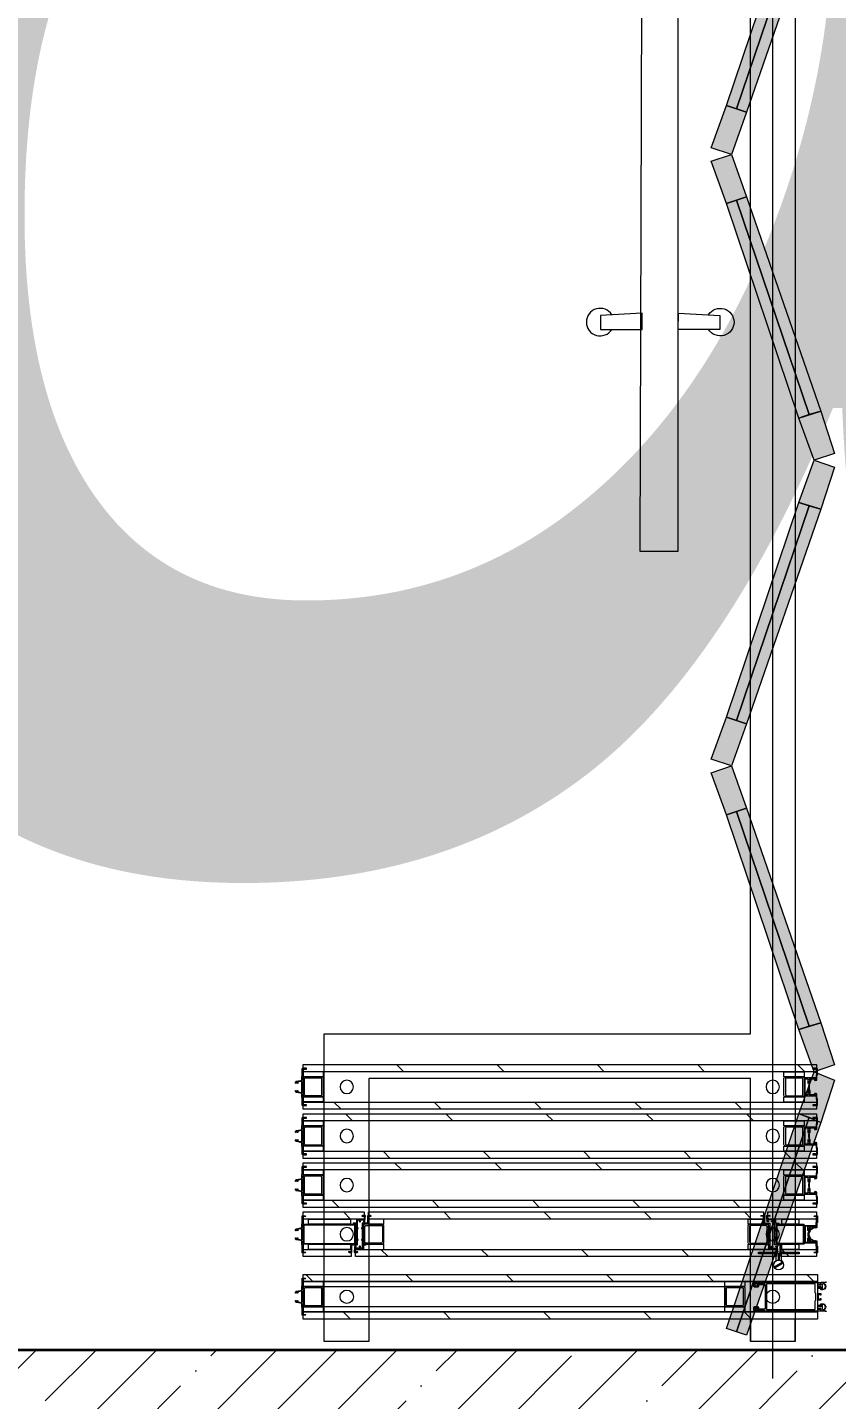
# Model space of a CAD drawing. Header units: millimetres. Extents: x 0 to 168960, y -92093 to 443706.
# Drawn here: x 38755 to 40567, y 313593 to 316665 of the extents above; entities that cross this region are included whole.
import ezdxf
from ezdxf.enums import TextEntityAlignment as Align

# ---------------------------------------------------------------- set-up
doc = ezdxf.new("R2018")
doc.units = ezdxf.units.MM
doc.linetypes.add('осевая', pattern=[50.8, 31.75, -6.35, 6.35, -6.35])
for name, color, linetype, lineweight in [('_0', 7, 'Continuous', 15), ('АР_Названия помещений', 124, 'Continuous', 5), ('АР_Номер помещения', 1, 'Continuous', 25), ('АР_Помещения_площадь', 19, 'Continuous', 9), ('ТХ_Трансформ перегорордка', 250, 'Continuous', 5)]:
    doc.layers.add(name, color=color, linetype=linetype, lineweight=lineweight)
doc.layers.add('АР_Сущ.Несущая стена', color=7, linetype='Continuous')
doc.styles.add('ISOCPEUR', font='isocpeur.ttf', dxfattribs={"height": 175})
doc.styles.get("Standard").update_dxf_attribs({"font": 'arial.ttf'})

# ---------------------------------------------------------------- blocks, each defined once
blk = doc.blocks.new('3 ЭТАЖ')
at = {"layer": 'АР_Сущ.Несущая стена', "lineweight": 13, "ltscale": 10000}
h = blk.add_hatch(dxfattribs=at)
h.set_pattern_fill('ANSI35', color=8, scale=30)
h.set_pattern_definition([(45, (0, 65599.53), (-134.70384, 134.70384), []), (45, (134.7, 65599.53), (-134.70384, 134.70384), [238.125, -47.625, 0, -47.625])])
h.paths.add_polyline_path([(148958.3, -49830.3), (141112.5, -49830.3), (141112.5, -50025.3), (148958.3, -50025.3)])
h.paths.add_polyline_path([(148958.3, -49635.3), (141112.5, -49635.3), (141112.5, -49830.3), (148958.3, -49830.3)])
h.paths.add_polyline_path([(153961.6, -49635.3), (148958.3, -49635.3), (148958.3, -49830.3), (153961.6, -49830.3)])
h.paths.add_polyline_path([(153961.6, -49830.3), (148958.3, -49830.3), (148958.3, -50025.3), (153961.6, -50025.3)])
at = {"layer": 'АР_Сущ.Несущая стена', "color": 8, "linetype": 'Continuous', "lineweight": 35, "flags": 128}
blk.add_lwpolyline([(153961.6, -50025.3), (153961.6, -49635.3), (141112.5, -49635.3), (141112.5, -50025.3), (153961.6, -50025.3)], dxfattribs=at)
blk = doc.blocks.new('*U362')
at = {"color": 8, "style": 'ISOCPEUR', "width": 0.7, "flags": 1}
blk.add_attdef('КАТЕГОРИЯ', (-499.2, -2092.2), '', height=250, dxfattribs=at)
at = {"layer": 'АР_Номер помещения', "color": 8, "style": 'ISOCPEUR', "width": 0.7}
blk.add_attdef('НОМЕР_ПОМЕЩЕНИЯ', text='', height=300, dxfattribs=at).set_placement((-17564.9, 2858.2), align=Align.MIDDLE_CENTER)
at = {"layer": 'АР_Помещения_площадь', "color": 8, "style": 'ISOCPEUR', "width": 0.7}
blk.add_attdef('ПЛОЩАДЬ_ПОМЕЩЕНИЯ', text='', height=200, dxfattribs=at).set_placement((-1475.6, 2342.5), align=Align.MIDDLE_RIGHT)
at = {"layer": 'АР_Помещения_площадь', "color": 8, "lineweight": 30, "width": 0.7, "flags": 104}
blk.add_attdef('ИМЯ_ПОМЕЩЕНИЯ', text='', height=100, dxfattribs=at).set_placement((157.6, 1217.1), align=Align.MIDDLE_CENTER)
blk = doc.blocks.new('трансформ перег')
at = {"layer": 'ТХ_Трансформ перегорордка', "linetype": 'Continuous', "lineweight": 18}
for points in [[(-2056, 92.7), (-2071.2, 138.1), (-2165.7, 107.8), (-2150.6, 58.6)], [(-2040.9, 138.1), (-2056, 92.7), (-1961.5, 58.7), (-1946.3, 107.9)], [(-686.9, 92.7), (-702, 138.1), (-796.6, 107.8), (-781.4, 58.6)], [(-668, 138.1), (-686.9, 92.7), (-592.3, 58.7), (-573.4, 107.9)], [(-2842.7, -81.3), (-2835.2, -58.6), (-3315.5, 107.8), (-3323.1, 81.3)], [(-2158.2, 81.4), (-2165.7, 107.9), (-2646.1, -58.6), (-2638.5, -81.3)], [(-1473.6, -81.3), (-1466, -58.6), (-1946.3, 107.8), (-1953.9, 81.3)], [(-789, 81.4), (-796.6, 107.9), (-1276.9, -58.6), (-1269.3, -81.3)], [(-104.4, -81.3), (-96.8, -58.6), (-573.4, 107.8), (-584.8, 81.3)], [(-2850.3, -104), (-2842.7, -81.3), (-3323.1, 81.3), (-3330.6, 58.6)], [(-2150.6, 58.7), (-2158.2, 81.4), (-2638.5, -81.3), (-2630.9, -103.9)], [(-1481.1, -104), (-1473.6, -81.3), (-1953.9, 81.3), (-1961.5, 58.6)], [(-781.4, 58.7), (-789, 81.4), (-1269.3, -81.3), (-1261.8, -103.9)], [(-112, -104), (-104.4, -81.3), (-584.8, 81.3), (-592.3, 58.6)], [(-2755.7, -138), (-2740.6, -92.6), (-2835.2, -58.6), (-2850.3, -103.9)], [(-2740.6, -92.6), (-2725.5, -138), (-2630.9, -103.9), (-2646.1, -58.6)], [(-1386.6, -138), (-1371.5, -92.6), (-1466, -58.6), (-1481.1, -103.9)], [(-1371.5, -92.6), (-1356.3, -138), (-1261.8, -103.9), (-1276.9, -58.6)]]:
    blk.add_hatch(color=8, dxfattribs=at).paths.add_polyline_path(points)
at = {"layer": 'ТХ_Трансформ перегорордка', "color": 8, "linetype": 'осевая', "lineweight": 0, "ltscale": 500}
blk.add_line((0, 0), (-6170, 0), dxfattribs=at)
at = {"layer": 'ТХ_Трансформ перегорордка', "color": 8, "linetype": 'Continuous', "lineweight": 18}
for points in [[(-2056, 92.7), (-2150.6, 58.6), (-2165.7, 107.8), (-2071.2, 138.1)], [(-2040.9, 138.1), (-1946.3, 107.8), (-1961.5, 58.6), (-2056, 92.7)], [(-686.9, 92.7), (-781.4, 58.6), (-796.6, 107.8), (-702, 138.1)], [(-668, 138.1), (-573.4, 107.8), (-592.3, 58.6), (-686.9, 92.7)], [(-2842.7, -81.3), (-3323.1, 81.3), (-3315.5, 107.8), (-2835.2, -58.6)], [(-2158.2, 81.4), (-2638.5, -81.3), (-2646.1, -58.6), (-2165.7, 107.9)], [(-1473.6, -81.3), (-1953.9, 81.3), (-1946.3, 107.8), (-1466, -58.6)], [(-789, 81.4), (-1269.3, -81.3), (-1276.9, -58.6), (-796.6, 107.9)], [(-104.4, -81.3), (-584.8, 81.3), (-573.4, 107.8), (-96.8, -58.6)], [(-2850.3, -104), (-3330.6, 58.6), (-3323.1, 81.3), (-2842.7, -81.3)], [(-2150.6, 58.7), (-2630.9, -103.9), (-2638.5, -81.3), (-2158.2, 81.4)], [(-1481.1, -104), (-1961.5, 58.6), (-1953.9, 81.3), (-1473.6, -81.3)], [(-781.4, 58.7), (-1261.8, -103.9), (-1269.3, -81.3), (-789, 81.4)], [(-112, -104), (-592.3, 58.6), (-584.8, 81.3), (-104.4, -81.3)], [(-2755.7, -138.1), (-2850.3, -104), (-2835.2, -58.6), (-2740.6, -92.7)], [(-2740.6, -92.7), (-2646.1, -58.6), (-2630.9, -104), (-2725.5, -138.1)], [(-1386.6, -138.1), (-1481.1, -104), (-1466, -58.6), (-1371.5, -92.7)], [(-1371.5, -92.7), (-1276.9, -58.6), (-1261.8, -104), (-1356.3, -138.1)]]:
    blk.add_lwpolyline(points, close=True, dxfattribs=at)
for points in [[(-2842.7, -81.3), (-3323.1, 81.3)], [(-2158.2, 81.3), (-2638.5, -81.3)], [(-1473.6, -81.3), (-1953.9, 81.3)], [(-789, 81.3), (-1269.3, -81.3)], [(-104.4, -81.3), (-584.8, 81.3)]]:
    blk.add_lwpolyline(points, dxfattribs=at)
blk = doc.blocks.new('мобильная доска')
at = {"color": 8, "lineweight": 0, "ltscale": 100, "transparency": 33554687}
for points in [[(-448.7, 107, 3.47845), (-481.5, 107)], [(469.9, 107, -3.47845), (502.7, 107)], [(-448.7, -109.6, -3.47845), (-481.5, -109.6)], [(469.9, -109.6, 3.47845), (502.7, -109.6)]]:
    blk.add_lwpolyline(points, format="xyb", dxfattribs=at)
for points in [[(-444.8, 39.3), (-450.1, 132.2), (-481.5, 132.2), (-481.5, 39.3)], [(466.1, 39.3), (471.3, 132.2), (502.7, 132.2), (502.7, 39.3)], [(-978.8, -40.6), (-978.8, 43.2), (1000.1, 37.9), (1000.1, -40.6)], [(-444.8, -42), (-450.1, -134.8), (-481.5, -134.8), (-481.5, -41.9)], [(466.1, -42), (471.3, -134.8), (502.7, -134.8), (502.7, -41.9)]]:
    blk.add_lwpolyline(points, close=True, dxfattribs=at)
blk = doc.blocks.new('*U589')
at = {"ltscale": 75}
h = blk.add_hatch(dxfattribs=at)
h.set_pattern_fill('ANSI31', color=8, scale=50)
h.set_pattern_definition([(45, (6e-14, 327.45), (-112.253, 112.253), [])])
h.paths.add_polyline_path([(1052.1, -5167.5), (1044.1, -5167.5), (1044.1, -5165.7), (1052.1, -5165.7), (1052.1, -5157.5), (-97.9, -5157.5), (-97.9, -5165.7), (-89.9, -5165.7), (-89.9, -5167.5), (-97.9, -5167.5), (-97.9, -5173.5), (1052.1, -5173.5)])
h.paths.add_polyline_path([(1052.1, -5241.5), (-97.9, -5241.5), (-97.9, -5247.5), (-89.9, -5247.5), (-89.9, -5249.3), (-97.9, -5249.3), (-97.9, -5257.5), (1052.1, -5257.5), (1052.1, -5249.3), (1044.1, -5249.3), (1044.1, -5247.5), (1052.1, -5247.5)])
h.paths.add_polyline_path([(1052.1, -5277.5), (1044.1, -5277.5), (1044.1, -5275.7), (1052.1, -5275.7), (1052.1, -5267.5), (-97.9, -5267.5), (-97.9, -5275.7), (-89.9, -5275.7), (-89.9, -5277.5), (-97.9, -5277.5), (-97.9, -5283.5), (1052.1, -5283.5)])
h.paths.add_polyline_path([(1052.1, -5351.5), (-97.9, -5351.5), (-97.9, -5357.5), (-89.9, -5357.5), (-89.9, -5359.3), (-97.9, -5359.3), (-97.9, -5367.5), (1052.1, -5367.5), (1052.1, -5359.3), (1044.1, -5359.3), (1044.1, -5357.5), (1052.1, -5357.5)])
h.paths.add_polyline_path([(1052.1, -5387.5), (1044.1, -5387.5), (1044.1, -5385.7), (1052.1, -5385.7), (1052.1, -5377.5), (-97.9, -5377.5), (-97.9, -5385.7), (-89.9, -5385.7), (-89.9, -5387.5), (-97.9, -5387.5), (-97.9, -5393.5), (1052.1, -5393.5)])
h.paths.add_polyline_path([(915.4, -5487.5), (915.4, -5503.5), (1052.1, -5503.5), (1052.1, -5487.5)])
h.paths.add_polyline_path([(1052.1, -5461.5), (-97.9, -5461.5), (-97.9, -5467.5), (-89.9, -5467.5), (-89.9, -5469.3), (-97.9, -5469.3), (-97.9, -5477.5), (1052.1, -5477.5), (1052.1, -5469.3), (1044.1, -5469.3), (1044.1, -5467.5), (1052.1, -5467.5)])
h.paths.add_polyline_path([(20.8, -5487.5), (20.8, -5503.5), (905.5, -5503.5), (905.5, -5487.5)])
h.paths.add_polyline_path([(1052.1, -5587.5), (1052.1, -5571.5), (944.6, -5571.5), (944.6, -5587.5)])
h.paths.add_polyline_path([(934.7, -5571.5), (-8.7, -5571.5), (-8.7, -5587.5), (934.7, -5587.5)])
h.paths.add_polyline_path([(-99.9, -5643), (1052.1, -5643), (1052.1, -5627.5), (-99.9, -5627.5)])
h.paths.add_polyline_path([(1052.1, -5711.2), (-99.9, -5711.2), (-99.9, -5727.5), (-50, -5727.5), (50.1, -5727.5), (1052.1, -5727.5)])
h.paths.add_polyline_path([(10.9, -5503.5), (10.9, -5487.5), (-97.9, -5487.5), (-97.9, -5503.5)])
h.paths.add_polyline_path([(-18.2, -5571.5), (-97.9, -5571.5), (-97.9, -5587.5), (-18.2, -5587.5)])
at = {"color": 8}
for p, q in [((-21.9, -5602.7), (-20.9, -5601)), ((-5.9, -5612), (-21.9, -5602.7)), ((-20.9, -5601), (-4.9, -5610.2)), ((-4.9, -5610.2), (-5.9, -5612)), ((-50, -5777.5), (-50, -5727.5)), ((50.1, -5727.5), (50.1, -5777.5))]:
    blk.add_line(p, q, dxfattribs=at)
for points in [[(-50, 0), (-50, -5777.5), (50, -5777.5), (50, -5188.5), (905.1, -5188.5), (905.1, -5777.5), (1005.1, -5777.5), (1005.1, -5088.5), (50, -5088.5), (50, 0)], [(1052.1, -5167.5), (1044.1, -5167.5), (1044.1, -5165.7), (1052.1, -5165.7), (1052.1, -5157.5), (-97.9, -5157.5), (-97.9, -5165.7), (-89.9, -5165.7), (-89.9, -5167.5), (-97.9, -5167.5), (-97.9, -5173.5), (1052.1, -5173.5)], [(-25.1, -5185), (-25.1, -5173.5), (-70.1, -5173.5), (-70.1, -5185), (-25.1, -5185)], [(1052.1, -5173.3), (1007.1, -5173.3), (1007.1, -5184.7), (1052.1, -5184.7), (1052.1, -5173.3)], [(1052.1, -5241.5), (-97.9, -5241.5), (-97.9, -5247.5), (-89.9, -5247.5), (-89.9, -5249.3), (-97.9, -5249.3), (-97.9, -5257.5), (1052.1, -5257.5), (1052.1, -5249.3), (1044.1, -5249.3), (1044.1, -5247.5), (1052.1, -5247.5)], [(-70.1, -5241.4), (-25.1, -5241.4), (-25.1, -5230), (-70.1, -5230), (-70.1, -5241.4)], [(1052.1, -5241.2), (1052.1, -5229.7), (1007.1, -5229.7), (1007.1, -5241.2), (1052.1, -5241.2)], [(1052.1, -5277.5), (1044.1, -5277.5), (1044.1, -5275.7), (1052.1, -5275.7), (1052.1, -5267.5), (-97.9, -5267.5), (-97.9, -5275.7), (-89.9, -5275.7), (-89.9, -5277.5), (-97.9, -5277.5), (-97.9, -5283.5), (1052.1, -5283.5)], [(-25.1, -5295), (-25.1, -5283.5), (-70.1, -5283.5), (-70.1, -5295), (-25.1, -5295)], [(1052.1, -5283.3), (1007.1, -5283.3), (1007.1, -5294.7), (1052.1, -5294.7), (1052.1, -5283.3)], [(-70.1, -5351.4), (-25.1, -5351.4), (-25.1, -5340), (-70.1, -5340), (-70.1, -5351.4)], [(1052.1, -5351.2), (1052.1, -5339.7), (1007.1, -5339.7), (1007.1, -5351.2), (1052.1, -5351.2)], [(1052.1, -5351.5), (-97.9, -5351.5), (-97.9, -5357.5), (-89.9, -5357.5), (-89.9, -5359.3), (-97.9, -5359.3), (-97.9, -5367.5), (1052.1, -5367.5), (1052.1, -5359.3), (1044.1, -5359.3), (1044.1, -5357.5), (1052.1, -5357.5)], [(1052.1, -5387.5), (1044.1, -5387.5), (1044.1, -5385.7), (1052.1, -5385.7), (1052.1, -5377.5), (-97.9, -5377.5), (-97.9, -5385.7), (-89.9, -5385.7), (-89.9, -5387.5), (-97.9, -5387.5), (-97.9, -5393.5), (1052.1, -5393.5)], [(-25.1, -5405), (-25.1, -5393.5), (-70.1, -5393.5), (-70.1, -5405), (-25.1, -5405)], [(1052.1, -5393.3), (1007.1, -5393.3), (1007.1, -5404.7), (1052.1, -5404.7), (1052.1, -5393.3)], [(1052.1, -5461.5), (-97.9, -5461.5), (-97.9, -5467.5), (-89.9, -5467.5), (-89.9, -5469.3), (-97.9, -5469.3), (-97.9, -5477.5), (1052.1, -5477.5), (1052.1, -5469.3), (1044.1, -5469.3), (1044.1, -5467.5), (1052.1, -5467.5)], [(-70.1, -5461.4), (-25.1, -5461.4), (-25.1, -5450), (-70.1, -5450), (-70.1, -5461.4)], [(1052.1, -5461.2), (1052.1, -5449.7), (1007.1, -5449.7), (1007.1, -5461.2), (1052.1, -5461.2)], [(10.9, -5503.5), (10.9, -5487.5), (-97.9, -5487.5), (-97.9, -5503.5), (10.9, -5503.5)], [(20.8, -5487.5), (20.8, -5503.5), (905.5, -5503.5), (905.5, -5487.5), (20.8, -5487.5)], [(915.4, -5487.5), (915.4, -5503.5), (1052.1, -5503.5), (1052.1, -5487.5), (915.4, -5487.5)], [(-20.2, -5503.5), (-58.2, -5503.5), (-58.2, -5515), (-20.2, -5515), (-20.2, -5503.5)], [(21.9, -5515), (54.9, -5515), (54.9, -5503.5), (21.9, -5503.5), (21.9, -5515)], [(904.4, -5515), (871.4, -5515), (871.4, -5503.5), (904.4, -5503.5), (904.4, -5515)], [(946.1, -5503.5), (946.1, -5515), (1040.1, -5515), (1040.1, -5503.5), (946.1, -5503.5)], [(-20.2, -5571.5), (-20.2, -5560), (-58.2, -5560), (-58.2, -5571.5), (-20.2, -5571.5)], [(9.9, -5571.5), (54.9, -5571.5), (54.9, -5560), (9.9, -5560), (9.9, -5571.5)], [(916.4, -5571.5), (871.4, -5571.5), (871.4, -5560), (916.4, -5560), (916.4, -5571.5)], [(1040.1, -5571.5), (1040.1, -5560), (946.1, -5560), (946.1, -5571.5), (1040.1, -5571.5)], [(-18.2, -5571.5), (-97.9, -5571.5), (-97.9, -5587.5), (-18.2, -5587.5)], [(934.7, -5571.5), (-8.7, -5571.5), (-8.7, -5587.5), (934.7, -5587.5)], [(1052.1, -5587.5), (1052.1, -5571.5), (944.6, -5571.5), (944.6, -5587.5), (1052.1, -5587.5)], [(-99.9, -5643), (1052.1, -5643), (1052.1, -5627.5), (-99.9, -5627.5), (-99.9, -5643)], [(1052.1, -5711.2), (1052.1, -5643), (-99.9, -5643), (-99.9, -5711.2), (1052.1, -5711.2)], [(-96.8, -5685.2), (-96.8, -5677.5), (-96.8, -5669.9), (-94.8, -5668.7), (-94.8, -5648.8), (14.2, -5648.8), (14.2, -5677.5), (14.2, -5706.3), (-94.8, -5706.3), (-94.8, -5686.4), (-96.8, -5685.2)], [(107.6, -5654.8), (107.6, -5643.3), (62.6, -5643.3), (62.6, -5654.8), (107.6, -5654.8)], [(1052.1, -5643.3), (1007.1, -5643.3), (1007.1, -5654.7), (1052.1, -5654.7), (1052.1, -5643.3)], [(107.6, -5654.7), (107.6, -5699.7), (1007.1, -5699.7), (1007.1, -5654.7), (107.6, -5654.7)], [(1052.1, -5711.2), (-99.9, -5711.2), (-99.9, -5727.5), (-50, -5727.5), (50.1, -5727.5), (1052.1, -5727.5), (1052.1, -5711.2)], [(62.6, -5711.2), (107.6, -5711.2), (107.6, -5699.8), (62.6, -5699.8), (62.6, -5711.2)], [(1052.1, -5711.2), (1052.1, -5699.7), (1007.1, -5699.7), (1007.1, -5711.2), (1052.1, -5711.2)]]:
    blk.add_lwpolyline(points, close=True, dxfattribs=at)
for points in [[(-81.6, -5190, 0.414214), (-82.1, -5189.5), (-95.6, -5189.5, 0.407669), (-96.1, -5190), (-96.1, -5191.3), (-96.1, -5191.3, 0.523694), (-95.5, -5191.8), (-94.6, -5191.5, -0.517109), (-93.6, -5192.1, -0.468546), (-94.8, -5193.1), (-94.8, -5193.1), (-97.2, -5192.7), (-97.2, -5192.7, -0.369259), (-98.9, -5190.8), (-98.9, -5182), (-99.9, -5181), (-99.9, -5166), (-93.1, -5166), (-91.6, -5167.5), (-97.9, -5167.5), (-97.9, -5180), (-96.9, -5181), (-96.9, -5187.5), (-70.1, -5187.5), (-70.1, -5227.5), (-96.9, -5227.5), (-96.9, -5234), (-97.9, -5235), (-97.9, -5247.5), (-91.6, -5247.5), (-93.1, -5249), (-99.9, -5249), (-99.9, -5234), (-98.9, -5233), (-98.9, -5224.3, -0.369259), (-97.2, -5222.3), (-97.2, -5222.3), (-94.8, -5222), (-94.8, -5222, -0.468546), (-93.6, -5223, -0.517109), (-94.6, -5223.6), (-95.5, -5223.3, 0.523694), (-96.1, -5223.7), (-96.1, -5223.7), (-96.1, -5225, 0.414853), (-95.6, -5225.5), (-82.1, -5225.5, 0.414217), (-81.6, -5225), (-81.6, -5223.7, 0.526318), (-82.3, -5223.3), (-83.4, -5223.7, -0.523826), (-84.1, -5223.2), (-84.1, -5216.2, -1), (-82.6, -5216.2), (-82.6, -5219.8, 0.417088), (-82.1, -5220.3), (-80.6, -5220.3, 0.41422), (-80.1, -5219.8), (-80.1, -5216.2, -1), (-78.6, -5216.2), (-78.6, -5225, 0.413553), (-78.1, -5225.5), (-73.6, -5225.5, 0.414214), (-72.6, -5224.5), (-72.6, -5190.5, 0.414214), (-73.6, -5189.5), (-78.1, -5189.5, 0.414487), (-78.6, -5190), (-78.6, -5198.9, -1), (-80.1, -5198.9), (-80.1, -5195.3, 0.414183), (-80.6, -5194.8), (-82.1, -5194.8, 0.417088), (-82.6, -5195.3), (-82.6, -5198.9, -1), (-84.1, -5198.9), (-84.1, -5191.8, -0.44214), (-83.6, -5191.3), (-82.3, -5191.8, 0.526315), (-81.6, -5191.3), (-81.6, -5190)], [(1054.1, -5232.9, -0.267945), (1055.1, -5231.1), (1055.1, -5223.8), (1055.1, -5223.8, -0.369304), (1056.8, -5221.8), (1067.4, -5220.1, 0.369264), (1069.1, -5218.1), (1069.1, -5216.2, 1), (1067.6, -5216.2), (1067.6, -5217.5), (1067.6, -5217.5, -0.414214), (1067.1, -5218), (1065, -5218, -0.414214), (1064.5, -5217.5), (1064.5, -5217.5), (1064.5, -5216, 0.999998), (1063.6, -5216), (1063.6, -5217.8), (1063.6, -5217.8, -0.368521), (1062.7, -5218.8), (1055.7, -5220, -0.462051), (1055.1, -5219.5), (1055.1, -5219.5), (1055.1, -5195.6), (1055.1, -5195.6, -0.459962), (1055.7, -5195.1), (1062.7, -5196.3, -0.369317), (1063.6, -5197.2), (1063.6, -5197.2), (1063.6, -5199.1, 1), (1064.5, -5199.1), (1064.5, -5197.5, -0.414214), (1065, -5197), (1067.1, -5197, -0.414214), (1067.6, -5197.5), (1067.6, -5198.9, 1), (1069.1, -5198.9), (1069.1, -5197, 0.369264), (1067.4, -5195), (1056.8, -5193.3, -0.369304), (1055.1, -5191.3), (1055.1, -5191.3), (1055.1, -5184, -0.267943), (1054.1, -5182.2), (1054.1, -5166), (1047.3, -5166), (1045.8, -5167.5), (1052.1, -5167.5), (1052.1, -5247.5), (1045.8, -5247.5), (1047.3, -5249), (1054.1, -5249), (1054.1, -5232.9)], [(-81.6, -5300, 0.414214), (-82.1, -5299.5), (-95.6, -5299.5, 0.407669), (-96.1, -5300), (-96.1, -5301.3), (-96.1, -5301.3, 0.523694), (-95.5, -5301.8), (-94.6, -5301.5, -0.517109), (-93.6, -5302.1, -0.468546), (-94.8, -5303.1), (-94.8, -5303.1), (-97.2, -5302.7), (-97.2, -5302.7, -0.369259), (-98.9, -5300.8), (-98.9, -5292), (-99.9, -5291), (-99.9, -5276), (-93.1, -5276), (-91.6, -5277.5), (-97.9, -5277.5), (-97.9, -5290), (-96.9, -5291), (-96.9, -5297.5), (-70.1, -5297.5), (-70.1, -5337.5), (-96.9, -5337.5), (-96.9, -5344), (-97.9, -5345), (-97.9, -5357.5), (-91.6, -5357.5), (-93.1, -5359), (-99.9, -5359), (-99.9, -5344), (-98.9, -5343), (-98.9, -5334.3, -0.369259), (-97.2, -5332.3), (-97.2, -5332.3), (-94.8, -5332), (-94.8, -5332, -0.468546), (-93.6, -5333, -0.517109), (-94.6, -5333.6), (-95.5, -5333.3, 0.523694), (-96.1, -5333.7), (-96.1, -5333.7), (-96.1, -5335, 0.414853), (-95.6, -5335.5), (-82.1, -5335.5, 0.414217), (-81.6, -5335), (-81.6, -5333.7, 0.526318), (-82.3, -5333.3), (-83.4, -5333.7, -0.523826), (-84.1, -5333.2), (-84.1, -5326.2, -1), (-82.6, -5326.2), (-82.6, -5329.8, 0.417088), (-82.1, -5330.3), (-80.6, -5330.3, 0.41422), (-80.1, -5329.8), (-80.1, -5326.2, -1), (-78.6, -5326.2), (-78.6, -5335, 0.413553), (-78.1, -5335.5), (-73.6, -5335.5, 0.414214), (-72.6, -5334.5), (-72.6, -5300.5, 0.414214), (-73.6, -5299.5), (-78.1, -5299.5, 0.414487), (-78.6, -5300), (-78.6, -5308.9, -1), (-80.1, -5308.9), (-80.1, -5305.3, 0.414183), (-80.6, -5304.8), (-82.1, -5304.8, 0.417088), (-82.6, -5305.3), (-82.6, -5308.9, -1), (-84.1, -5308.9), (-84.1, -5301.8, -0.44214), (-83.6, -5301.3), (-82.3, -5301.8, 0.526315), (-81.6, -5301.3), (-81.6, -5300)], [(1054.1, -5342.9, -0.267945), (1055.1, -5341.1), (1055.1, -5333.8), (1055.1, -5333.8, -0.369304), (1056.8, -5331.8), (1067.4, -5330.1, 0.369264), (1069.1, -5328.1), (1069.1, -5326.2, 1), (1067.6, -5326.2), (1067.6, -5327.5), (1067.6, -5327.5, -0.414214), (1067.1, -5328), (1065, -5328, -0.414214), (1064.5, -5327.5), (1064.5, -5327.5), (1064.5, -5326, 0.999998), (1063.6, -5326), (1063.6, -5327.8), (1063.6, -5327.8, -0.368521), (1062.7, -5328.8), (1055.7, -5330, -0.462051), (1055.1, -5329.5), (1055.1, -5329.5), (1055.1, -5305.6), (1055.1, -5305.6, -0.459962), (1055.7, -5305.1), (1062.7, -5306.3, -0.369317), (1063.6, -5307.2), (1063.6, -5307.2), (1063.6, -5309.1, 1), (1064.5, -5309.1), (1064.5, -5307.5, -0.414214), (1065, -5307), (1067.1, -5307, -0.414214), (1067.6, -5307.5), (1067.6, -5308.9, 1), (1069.1, -5308.9), (1069.1, -5307, 0.369264), (1067.4, -5305), (1056.8, -5303.3, -0.369304), (1055.1, -5301.3), (1055.1, -5301.3), (1055.1, -5294, -0.267943), (1054.1, -5292.2), (1054.1, -5276), (1047.3, -5276), (1045.8, -5277.5), (1052.1, -5277.5), (1052.1, -5357.5), (1045.8, -5357.5), (1047.3, -5359), (1054.1, -5359), (1054.1, -5342.9)], [(-81.6, -5410, 0.414214), (-82.1, -5409.5), (-95.6, -5409.5, 0.407669), (-96.1, -5410), (-96.1, -5411.3), (-96.1, -5411.3, 0.523694), (-95.5, -5411.8), (-94.6, -5411.5, -0.517109), (-93.6, -5412.1, -0.468546), (-94.8, -5413.1), (-94.8, -5413.1), (-97.2, -5412.7), (-97.2, -5412.7, -0.369259), (-98.9, -5410.8), (-98.9, -5402), (-99.9, -5401), (-99.9, -5386), (-93.1, -5386), (-91.6, -5387.5), (-97.9, -5387.5), (-97.9, -5400), (-96.9, -5401), (-96.9, -5407.5), (-70.1, -5407.5), (-70.1, -5447.5), (-96.9, -5447.5), (-96.9, -5454), (-97.9, -5455), (-97.9, -5467.5), (-91.6, -5467.5), (-93.1, -5469), (-99.9, -5469), (-99.9, -5454), (-98.9, -5453), (-98.9, -5444.3, -0.369259), (-97.2, -5442.3), (-97.2, -5442.3), (-94.8, -5442), (-94.8, -5442, -0.468546), (-93.6, -5443, -0.517109), (-94.6, -5443.6), (-95.5, -5443.3, 0.523694), (-96.1, -5443.7), (-96.1, -5443.7), (-96.1, -5445, 0.414853), (-95.6, -5445.5), (-82.1, -5445.5, 0.414217), (-81.6, -5445), (-81.6, -5443.7, 0.526318), (-82.3, -5443.3), (-83.4, -5443.7, -0.523826), (-84.1, -5443.2), (-84.1, -5436.2, -1), (-82.6, -5436.2), (-82.6, -5439.8, 0.417088), (-82.1, -5440.3), (-80.6, -5440.3, 0.41422), (-80.1, -5439.8), (-80.1, -5436.2, -1), (-78.6, -5436.2), (-78.6, -5445, 0.413553), (-78.1, -5445.5), (-73.6, -5445.5, 0.414214), (-72.6, -5444.5), (-72.6, -5410.5, 0.414214), (-73.6, -5409.5), (-78.1, -5409.5, 0.414487), (-78.6, -5410), (-78.6, -5418.9, -1), (-80.1, -5418.9), (-80.1, -5415.3, 0.414183), (-80.6, -5414.8), (-82.1, -5414.8, 0.417088), (-82.6, -5415.3), (-82.6, -5418.9, -1), (-84.1, -5418.9), (-84.1, -5411.8, -0.44214), (-83.6, -5411.3), (-82.3, -5411.8, 0.526315), (-81.6, -5411.3), (-81.6, -5410)], [(1054.1, -5452.9, -0.267945), (1055.1, -5451.1), (1055.1, -5443.8), (1055.1, -5443.8, -0.369304), (1056.8, -5441.8), (1067.4, -5440.1, 0.369264), (1069.1, -5438.1), (1069.1, -5436.2, 1), (1067.6, -5436.2), (1067.6, -5437.5), (1067.6, -5437.5, -0.414214), (1067.1, -5438), (1065, -5438, -0.414214), (1064.5, -5437.5), (1064.5, -5437.5), (1064.5, -5436, 0.999998), (1063.6, -5436), (1063.6, -5437.8), (1063.6, -5437.8, -0.368521), (1062.7, -5438.8), (1055.7, -5440, -0.462051), (1055.1, -5439.5), (1055.1, -5439.5), (1055.1, -5415.6), (1055.1, -5415.6, -0.459962), (1055.7, -5415.1), (1062.7, -5416.3, -0.369317), (1063.6, -5417.2), (1063.6, -5417.2), (1063.6, -5419.1, 1), (1064.5, -5419.1), (1064.5, -5417.5, -0.414214), (1065, -5417), (1067.1, -5417, -0.414214), (1067.6, -5417.5), (1067.6, -5418.9, 1), (1069.1, -5418.9), (1069.1, -5417, 0.369264), (1067.4, -5415), (1056.8, -5413.3, -0.369304), (1055.1, -5411.3), (1055.1, -5411.3), (1055.1, -5404, -0.267943), (1054.1, -5402.2), (1054.1, -5386), (1047.3, -5386), (1045.8, -5387.5), (1052.1, -5387.5), (1052.1, -5467.5), (1045.8, -5467.5), (1047.3, -5469), (1054.1, -5469), (1054.1, -5452.9)], [(-73.1, -5519.5, -0.414214), (-72.6, -5520), (-72.6, -5555, -0.414214), (-73.1, -5555.5), (-78.1, -5555.5, -0.414214), (-78.6, -5555), (-78.6, -5546.3, 1), (-80.1, -5546.3), (-80.1, -5550, -0.414214), (-80.6, -5550.5), (-82.1, -5550.5, -0.414214), (-82.6, -5550), (-82.6, -5546, 0.414214), (-83.1, -5545.5, 0.414214), (-84.1, -5546.5), (-84.1, -5553.3, 0.414214), (-83.6, -5553.8), (-81.6, -5553.5, -0.414214), (-81.1, -5554), (-81.1, -5555, -0.414214), (-81.6, -5555.5), (-96.4, -5555.5, -0.414214), (-96.9, -5555), (-96.9, -5553.6, -0.556837), (-96.2, -5553.2), (-94.6, -5553.6, 0.897386), (-95, -5551.6), (-96.9, -5551.9, 0.414214), (-98.9, -5553.9), (-98.9, -5563), (-99.9, -5564), (-99.9, -5578.5, 0.414214), (-99.4, -5579), (-93.1, -5579), (-91.6, -5577.5), (-97.9, -5577.5), (-97.9, -5564.9), (-96.9, -5563.9), (-96.9, -5558.5, -0.414214), (-95.9, -5557.5), (-70.6, -5557.5, 0.414214), (-70.1, -5557), (-70.1, -5518, 0.414214), (-70.6, -5517.5), (-95.9, -5517.5, -0.414214), (-96.9, -5516.5), (-96.9, -5511.2), (-97.9, -5510.2), (-97.9, -5497.5), (-91.6, -5497.5), (-93.1, -5496), (-99.4, -5496, 0.414214), (-99.9, -5496.5), (-99.9, -5511), (-98.9, -5512), (-98.9, -5521.2, 0.414214), (-96.9, -5523.2), (-95, -5523.5, 0.897386), (-94.6, -5521.5), (-96.2, -5521.9, -0.556837), (-96.9, -5521.5), (-96.9, -5520, -0.414214), (-96.4, -5519.5), (-81.6, -5519.5, -0.414214), (-81.1, -5520), (-81.1, -5521, -0.414214), (-81.6, -5521.5), (-83.6, -5521.3, 0.414214), (-84.1, -5521.8), (-84.1, -5528.5, 0.414214), (-83.1, -5529.5, 0.414214), (-82.6, -5529), (-82.6, -5525, -0.414214), (-82.1, -5524.5), (-80.6, -5524.5, -0.414214), (-80.1, -5525), (-80.1, -5528.8, 1), (-78.6, -5528.8), (-78.6, -5520, -0.414214), (-78.1, -5519.5), (-73.1, -5519.5)], [(1054.1, -5562.9, -0.267945), (1055.1, -5561.1), (1055.1, -5553.8), (1055.1, -5553.8, -0.369304), (1056.8, -5551.8), (1067.4, -5550.1, 0.369264), (1069.1, -5548.1), (1069.1, -5546.2, 1), (1067.6, -5546.2), (1067.6, -5547.5), (1067.6, -5547.5, -0.414214), (1067.1, -5548), (1065, -5548, -0.414214), (1064.5, -5547.5), (1064.5, -5547.5), (1064.5, -5546, 0.999998), (1063.6, -5546), (1063.6, -5547.8), (1063.6, -5547.8, -0.368521), (1062.7, -5548.8), (1055.7, -5550, -0.462051), (1055.1, -5549.5), (1055.1, -5549.5), (1055.1, -5525.6), (1055.1, -5525.6, -0.459962), (1055.7, -5525.1), (1062.7, -5526.3, -0.369317), (1063.6, -5527.2), (1063.6, -5527.2), (1063.6, -5529.1, 1), (1064.5, -5529.1), (1064.5, -5527.5, -0.414214), (1065, -5527), (1067.1, -5527, -0.414214), (1067.6, -5527.5), (1067.6, -5528.9, 1), (1069.1, -5528.9), (1069.1, -5527, 0.369264), (1067.4, -5525), (1056.8, -5523.3, -0.369304), (1055.1, -5521.3), (1055.1, -5521.3), (1055.1, -5514, -0.267943), (1054.1, -5512.2), (1054.1, -5496), (1047.3, -5496), (1045.8, -5497.5), (1052.1, -5497.5), (1052.1, -5577.5), (1045.8, -5577.5), (1047.3, -5579), (1054.1, -5579), (1054.1, -5562.9)], [(1054.1, -5702.9, -0.267945), (1055.1, -5701.1), (1055.1, -5693.8), (1055.1, -5693.8, -0.369304), (1056.8, -5691.8), (1067.4, -5690.1, 0.369264), (1069.1, -5688.1), (1069.1, -5686.2, 1), (1067.6, -5686.2), (1067.6, -5687.5), (1067.6, -5687.5, -0.414214), (1067.1, -5688), (1065, -5688, -0.414214), (1064.5, -5687.5), (1064.5, -5687.5), (1064.5, -5686, 0.999998), (1063.6, -5686), (1063.6, -5687.8), (1063.6, -5687.8, -0.368521), (1062.7, -5688.8), (1055.7, -5690, -0.462051), (1055.1, -5689.5), (1055.1, -5689.5), (1055.1, -5665.6), (1055.1, -5665.6, -0.459962), (1055.7, -5665.1), (1062.7, -5666.3, -0.369317), (1063.6, -5667.2), (1063.6, -5667.2), (1063.6, -5669.1, 1), (1064.5, -5669.1), (1064.5, -5667.5, -0.414214), (1065, -5667), (1067.1, -5667, -0.414214), (1067.6, -5667.5), (1067.6, -5668.9, 1), (1069.1, -5668.9), (1069.1, -5667, 0.369264), (1067.4, -5665), (1056.8, -5663.3, -0.369304), (1055.1, -5661.3), (1055.1, -5661.3), (1055.1, -5654, -0.267943), (1054.1, -5652.2), (1054.1, -5636), (1047.3, -5636), (1045.8, -5637.5), (1052.1, -5637.5), (1052.1, -5717.5), (1045.8, -5717.5), (1047.3, -5719), (1054.1, -5719), (1054.1, -5702.9)]]:
    blk.add_lwpolyline(points, format="xyb", dxfattribs=at)
for points in [[(-28.4, -5230, 0.414214), (-25.1, -5226.7), (-25.1, -5188, 0.414214), (-28.2, -5185), (-67.3, -5185, 0.414214), (-70.1, -5187.8), (-70.1, -5227.3, 0.414214), (-67.5, -5230), (-28.4, -5230)], [(-31.1, -5227.3), (-65.1, -5227.3, -0.414214), (-67.2, -5225.2), (-67.2, -5190, -0.414214), (-65.1, -5188), (-30.1, -5188, -0.414214), (-28.2, -5190), (-28.2, -5224.3, -0.414214), (-31.1, -5227.3)], [(1049.1, -5229.7, 0.414214), (1052.1, -5226.8), (1052.1, -5187.7, 0.414214), (1049.1, -5184.7), (1010.2, -5184.7, 0.414214), (1007.1, -5187.9), (1007.1, -5226.6, 0.414214), (1010.2, -5229.7), (1049.1, -5229.7)], [(1046.8, -5226.9), (1011.8, -5226.9, -0.414214), (1010.1, -5225.3), (1010.1, -5189.7, -0.414214), (1012.1, -5187.7), (1047.3, -5187.7, -0.414214), (1049.3, -5189.7), (1049.3, -5224.4, -0.414214), (1046.8, -5226.9)], [(-80.9, -5195.5, -0.414214), (-80.4, -5196), (-80.4, -5202.4, -0.108656), (-80.4, -5212.7), (-80.4, -5219, -0.414214), (-80.9, -5219.5), (-81.9, -5219.5, -0.414932), (-82.4, -5219), (-82.4, -5215.3), (-83.3, -5215.3, 0.181969), (-83.3, -5199.8), (-82.4, -5199.8), (-82.4, -5196, -0.41421), (-81.9, -5195.5), (-80.9, -5195.5)], [(-80.9, -5305.5, -0.414214), (-80.4, -5306), (-80.4, -5312.4, -0.108656), (-80.4, -5322.7), (-80.4, -5329, -0.414214), (-80.9, -5329.5), (-81.9, -5329.5, -0.414932), (-82.4, -5329), (-82.4, -5325.3), (-83.3, -5325.3, 0.181969), (-83.3, -5309.8), (-82.4, -5309.8), (-82.4, -5306, -0.41421), (-81.9, -5305.5), (-80.9, -5305.5)], [(-28.4, -5340, 0.414214), (-25.1, -5336.7), (-25.1, -5298, 0.414214), (-28.2, -5295), (-67.3, -5295, 0.414214), (-70.1, -5297.8), (-70.1, -5337.3, 0.414214), (-67.5, -5340), (-28.4, -5340)], [(-31.1, -5337.3), (-65.1, -5337.3, -0.414214), (-67.2, -5335.2), (-67.2, -5300, -0.414214), (-65.1, -5298), (-30.1, -5298, -0.414214), (-28.2, -5300), (-28.2, -5334.3, -0.414214), (-31.1, -5337.3)], [(1049.1, -5339.7, 0.414214), (1052.1, -5336.8), (1052.1, -5297.7, 0.414214), (1049.1, -5294.7), (1010.2, -5294.7, 0.414214), (1007.1, -5297.9), (1007.1, -5336.6, 0.414214), (1010.2, -5339.7), (1049.1, -5339.7)], [(1046.8, -5336.9), (1011.8, -5336.9, -0.414214), (1010.1, -5335.3), (1010.1, -5299.7, -0.414214), (1012.1, -5297.7), (1047.3, -5297.7, -0.414214), (1049.3, -5299.7), (1049.3, -5334.4, -0.414214), (1046.8, -5336.9)], [(-28.4, -5450, 0.414214), (-25.1, -5446.7), (-25.1, -5408, 0.414214), (-28.2, -5405), (-67.3, -5405, 0.414214), (-70.1, -5407.8), (-70.1, -5447.3, 0.414214), (-67.5, -5450), (-28.4, -5450)], [(1049.1, -5449.7, 0.414214), (1052.1, -5446.8), (1052.1, -5407.7, 0.414214), (1049.1, -5404.7), (1010.2, -5404.7, 0.414214), (1007.1, -5407.9), (1007.1, -5446.6, 0.414214), (1010.2, -5449.7), (1049.1, -5449.7)], [(-80.9, -5415.5, -0.414214), (-80.4, -5416), (-80.4, -5422.4, -0.108656), (-80.4, -5432.7), (-80.4, -5439, -0.414214), (-80.9, -5439.5), (-81.9, -5439.5, -0.414932), (-82.4, -5439), (-82.4, -5435.3), (-83.3, -5435.3, 0.181969), (-83.3, -5419.8), (-82.4, -5419.8), (-82.4, -5416, -0.41421), (-81.9, -5415.5), (-80.9, -5415.5)], [(-31.1, -5447.3), (-65.1, -5447.3, -0.414214), (-67.2, -5445.2), (-67.2, -5410, -0.414214), (-65.1, -5408), (-30.1, -5408, -0.414214), (-28.2, -5410), (-28.2, -5444.3, -0.414214), (-31.1, -5447.3)], [(1046.8, -5446.9), (1011.8, -5446.9, -0.414214), (1010.1, -5445.3), (1010.1, -5409.7, -0.414214), (1012.1, -5407.7), (1047.3, -5407.7, -0.414214), (1049.3, -5409.7), (1049.3, -5444.4, -0.414214), (1046.8, -5446.9)], [(13.8, -5496.5, 0.437793), (12.9, -5495.5), (7.2, -5495.5), (6.1, -5496, 0.791418), (6.4, -5497), (11.9, -5497), (10.9, -5503.5), (-6.2, -5503.5), (-6.2, -5513), (-13.2, -5513), (-13.2, -5514.3), (-7.2, -5514.3), (-7.2, -5522.3), (-6, -5522.3), (-6, -5531.3), (-7.2, -5531.3), (-7.2, -5542.7), (-6, -5542.7), (-6, -5551.7), (-7.2, -5551.7), (-7.2, -5559.7), (-18.2, -5559.7), (-18.2, -5577), (-23.7, -5577, 0.791418), (-24, -5577.9), (-22.9, -5578.5), (-17.2, -5578.5, 0.414214), (-16.2, -5577.5), (-16.2, -5561.5), (-4.2, -5561.5), (-4.2, -5550.7), (-2.2, -5550.7), (-2.2, -5549.2), (-4.2, -5549.2), (-4.2, -5537.7), (-4.7, -5537), (-4.2, -5536.3), (-4.2, -5524.8), (-2.2, -5524.8), (-2.2, -5523.3), (-4.2, -5523.3), (-4.2, -5505.5), (-0.2, -5505.5), (-0.2, -5508, 0.565094), (2, -5509.3), (2.6, -5508.8), (2.6, -5508), (1.3, -5508), (1.3, -5505.5), (10.9, -5505.5), (10.7, -5508), (9.4, -5508), (9.4, -5508.8), (10.2, -5509.5), (11.4, -5509.5, 0.391021), (12.9, -5508.1), (13.8, -5496.5)], [(20.9, -5514.3), (20.9, -5497), (26.4, -5497, 0.791418), (26.7, -5496), (25.5, -5495.5), (19.9, -5495.5, 0.414214), (18.9, -5496.5), (18.9, -5512.5), (6.9, -5512.5), (6.9, -5523.3), (4.9, -5523.3), (4.9, -5524.8), (6.9, -5524.8), (6.9, -5536.3), (7.4, -5537), (6.9, -5537.7), (6.9, -5549.2), (4.9, -5549.2), (4.9, -5550.7), (6.9, -5550.7), (6.9, -5568.5), (2.9, -5568.5), (2.9, -5566, 0.333428), (1.8, -5564.5), (0.9, -5564.3), (0.1, -5565.1), (0.1, -5566), (1.4, -5566), (1.4, -5568.5), (-8.2, -5568.5), (-8, -5566), (-6.7, -5566), (-6.7, -5565.2), (-7.5, -5564.5), (-8.7, -5564.5, 0.391021), (-10.2, -5565.8), (-11.2, -5577.4, 0.437793), (-10.2, -5578.5), (-4.6, -5578.5), (-3.4, -5577.9, 0.791418), (-3.7, -5577), (-9.2, -5577), (-8.2, -5570.5), (8.9, -5570.5), (8.9, -5561), (15.9, -5561), (15.9, -5559.7), (9.9, -5559.7), (9.9, -5551.7), (8.7, -5551.7), (8.7, -5542.7), (9.9, -5542.7), (9.9, -5531.3), (8.7, -5531.3), (8.7, -5522.3), (9.9, -5522.3), (9.9, -5514.3), (20.9, -5514.3)], [(905.4, -5514.3), (905.4, -5497), (899.8, -5497, -0.791418), (899.6, -5496), (900.7, -5495.5), (906.4, -5495.5, -0.414214), (907.4, -5496.5), (907.4, -5512.5), (919.4, -5512.5), (919.4, -5523.3), (921.4, -5523.3), (921.4, -5524.8), (919.4, -5524.8), (919.4, -5536.3), (918.9, -5537), (919.4, -5537.7), (919.4, -5549.2), (921.4, -5549.2), (921.4, -5550.7), (919.4, -5550.7), (919.4, -5568.5), (923.4, -5568.5), (923.4, -5566, -0.333428), (924.5, -5564.5), (925.4, -5564.3), (926.2, -5565.1), (926.2, -5566), (924.9, -5566), (924.9, -5568.5), (934.5, -5568.5), (934.3, -5566), (933, -5566), (933, -5565.2), (933.8, -5564.5), (935, -5564.5, -0.391021), (936.5, -5565.8), (937.4, -5577.4, -0.437793), (936.4, -5578.5), (930.8, -5578.5), (929.7, -5577.9, -0.791418), (929.9, -5577), (935.5, -5577), (934.5, -5570.5), (917.4, -5570.5), (917.4, -5561), (910.4, -5561), (910.4, -5559.7), (916.4, -5559.7), (916.4, -5551.7), (917.6, -5551.7), (917.6, -5542.7), (916.4, -5542.7), (916.4, -5531.3), (917.6, -5531.3), (917.6, -5522.3), (916.4, -5522.3), (916.4, -5514.3), (905.4, -5514.3)], [(912.4, -5496.5, -0.437793), (913.4, -5495.5), (919, -5495.5), (920.1, -5496, -0.791418), (919.9, -5497), (914.4, -5497), (915.4, -5503.5), (932.5, -5503.5), (932.5, -5513), (939.5, -5513), (939.5, -5514.3), (933.5, -5514.3), (933.5, -5522.3), (932.3, -5522.3), (932.3, -5531.3), (933.5, -5531.3), (933.5, -5542.7), (932.3, -5542.7), (932.3, -5551.7), (933.5, -5551.7), (933.5, -5559.7), (944.5, -5559.7), (944.5, -5577), (950, -5577, -0.791418), (950.2, -5577.9), (949.1, -5578.5), (943.5, -5578.5, -0.414214), (942.5, -5577.5), (942.5, -5561.5), (930.5, -5561.5), (930.5, -5550.7), (928.5, -5550.7), (928.5, -5549.2), (930.5, -5549.2), (930.5, -5537.7), (931, -5537), (930.5, -5536.3), (930.5, -5524.8), (928.5, -5524.8), (928.5, -5523.3), (930.5, -5523.3), (930.5, -5505.5), (926.5, -5505.5), (926.5, -5508, -0.565094), (924.3, -5509.3), (923.7, -5508.8), (923.7, -5508), (925, -5508), (925, -5505.5), (915.4, -5505.5), (915.6, -5508), (916.9, -5508), (916.9, -5508.8), (916.1, -5509.5), (914.8, -5509.5, -0.391021), (913.4, -5508.1), (912.4, -5496.5)], [(-94, -5521.3, -0.414214), (-93.5, -5521.8), (-93.2, -5522.7), (-85.3, -5527.3, 0.957292), (-84.8, -5526.5), (-90.6, -5522.5, -0.73323), (-90.3, -5521.5), (-85.5, -5521.5, 0.31927), (-84.8, -5521), (-82.2, -5521, 0.414214), (-81.6, -5520.5), (-81.6, -5519.5), (-96.5, -5519.5), (-96.5, -5520.7, 0.414214), (-95.9, -5521.3), (-94, -5521.3)], [(-80.6, -5531.5), (-80.6, -5527), (-82.6, -5527), (-82.6, -5530), (-84.1, -5530, -0.4), (-84.1, -5545), (-82.6, -5545), (-82.6, -5548), (-80.6, -5548), (-80.6, -5543.6, 0.248708), (-80.6, -5531.5)], [(-10.2, -5560, 0.414214), (-8.2, -5558), (-8.2, -5517, 0.414214), (-10.2, -5515), (-68.2, -5515, 0.414214), (-70.2, -5517), (-70.2, -5558, 0.414214), (-68.2, -5560), (-10.2, -5560)], [(-68.2, -5518), (-68.2, -5557, 0.414214), (-67.2, -5558), (-11.2, -5558, 0.414214), (-10.2, -5557), (-10.2, -5518, 0.414214), (-11.2, -5517), (-67.2, -5517, 0.414214), (-68.2, -5518)], [(51.6, -5560, 0.414214), (54.9, -5556.8), (54.9, -5518.1, 0.414214), (51.9, -5515), (12.7, -5515, 0.414214), (9.9, -5517.8), (9.9, -5557.4, 0.414214), (12.5, -5560), (51.6, -5560)], [(48.9, -5557.4), (14.9, -5557.4, -0.414214), (12.8, -5555.2), (12.8, -5520.1, -0.414214), (14.9, -5518.1), (49.9, -5518.1, -0.414214), (51.9, -5520), (51.9, -5554.4, -0.414214), (48.9, -5557.4)], [(874.7, -5560, -0.414214), (871.4, -5556.8), (871.4, -5518.1, -0.414214), (874.4, -5515), (913.6, -5515, -0.414214), (916.4, -5517.8), (916.4, -5557.4, -0.414214), (913.7, -5560), (874.7, -5560)], [(877.4, -5557.4), (911.3, -5557.4, 0.414214), (913.4, -5555.2), (913.4, -5520.1, 0.414214), (911.4, -5518.1), (876.4, -5518.1, 0.414214), (874.4, -5520), (874.4, -5554.4, 0.414214), (877.4, -5557.4)], [(1052.1, -5517, 0.414214), (1050.1, -5515), (936.1, -5515, 0.414214), (934.1, -5517), (934.1, -5558, 0.414214), (936.1, -5560), (1050.1, -5560, 0.414214), (1052.1, -5558), (1052.1, -5517)], [(1049.1, -5517, -0.414214), (1050.1, -5518), (1050.1, -5557, -0.414214), (1049.1, -5558), (937.1, -5558, -0.414214), (936.1, -5557), (936.1, -5518, -0.414214), (937.1, -5517), (1049.1, -5517)], [(-94, -5553.8), (-95.9, -5553.8, 0.414214), (-96.5, -5554.4), (-96.5, -5555.5), (-81.6, -5555.5), (-81.6, -5554.6, 0.414214), (-82.2, -5554), (-84.8, -5554, 0.31927), (-85.5, -5553.5), (-90.3, -5553.5, -0.73323), (-90.6, -5552.6), (-84.8, -5548.6, 0.957292), (-85.3, -5547.8), (-93.2, -5552.4), (-93.5, -5553.3, -0.414214), (-94, -5553.8)], [(-58.9, -5577.5), (-58.9, -5581.5), (-19.9, -5581.5, -0.414214), (-18.9, -5582.5), (-18.9, -5593.1, -0.197653), (-21.2, -5598.7, -0.164833), (-14.9, -5595.6), (-14.9, -5581.5, 0.414214), (-18.9, -5577.5), (-58.9, -5577.5)], [(32.1, -5581.5), (32.1, -5577.5), (-7.9, -5577.5, 0.414214), (-11.9, -5581.5), (-11.9, -5595.6, -0.164833), (-5.6, -5598.7, -0.197653), (-7.9, -5593.1), (-7.9, -5582.5, -0.414214), (-6.9, -5581.5), (32.1, -5581.5)], [(-12.9, -5595.5, 1), (-12.9, -5617.5, 1), (-12.9, -5595.5)], [(-108.5, -5661.9, 0.414214), (-107.9, -5661.3), (-107.9, -5654.5), (-103.3, -5655.3, 1.192737), (-103.3, -5650.6), (-107.9, -5651.5), (-107.9, -5645.7, 0.423741), (-108.7, -5644.9, -0.057622), (-119.9, -5644), (-119.9, -5645, 0.106935), (-111.5, -5646.7, 0.983178), (-111.2, -5661.9), (-108.5, -5661.9)], [(-112.6, -5648.5, -0.438402), (-110.9, -5650.1), (-110.9, -5658.7, -0.438402), (-112.6, -5660.3, -0.921306), (-112.6, -5648.5)], [(-100.8, -5650.1, -0.414214), (-100, -5650.8), (-100, -5655.2, -0.414214), (-100.8, -5656), (-105.9, -5656, 1), (-107.9, -5656), (-107.9, -5659, 1), (-105.9, -5659), (-100.8, -5659, -0.414214), (-100, -5659.8), (-100, -5669, -0.414214), (-101, -5670), (-107.9, -5670), (-107.9, -5673, 1), (-105.9, -5673), (-105.9, -5672), (-101.9, -5672), (-101.9, -5677.5), (-101.9, -5683.1), (-105.9, -5683.1), (-105.9, -5682.1, 1), (-107.9, -5682.1), (-107.9, -5685.1), (-101, -5685.1, -0.414214), (-100, -5686), (-100, -5695.3, -0.414214), (-100.8, -5696.1), (-105.9, -5696.1, 1), (-107.9, -5696.1), (-107.9, -5699.1, 1), (-105.9, -5699.1), (-100.8, -5699.1, -0.414214), (-100, -5699.9), (-100, -5704.2, -0.414214), (-100.8, -5705), (-105.9, -5705, 1), (-107.9, -5705), (-107.9, -5709.4), (17.5, -5709.4, 0.414214), (19.1, -5707.8), (19.1, -5706.3), (32.5, -5706.3, 0.414214), (34, -5704.7), (34, -5702.3, -0.414214), (34.8, -5701.5), (39.1, -5701.5, -0.414214), (39.9, -5702.3), (39.9, -5706.6, -0.414214), (39.1, -5707.4), (36, -5707.4, 1), (36, -5709.4), (40.7, -5709.4, 0.414214), (42.3, -5707.8), (42.3, -5701.6, 0.414214), (39.9, -5699.3), (34.4, -5699.3, 0.414214), (32.1, -5701.6), (32.1, -5704.4), (16.1, -5704.4), (16.1, -5677.5), (16.1, -5650.7), (32.1, -5650.7), (32.1, -5653.5, 0.414214), (34.4, -5655.8), (39.9, -5655.8, 0.414214), (42.3, -5653.5), (42.3, -5647.3, 0.414214), (40.7, -5645.7), (36, -5645.7, 1), (36, -5647.7), (39.1, -5647.7, -0.414214), (39.9, -5648.5), (39.9, -5652.8, -0.414214), (39.1, -5653.6), (34.8, -5653.6, -0.414214), (34, -5652.8), (34, -5650.4, 0.414214), (32.5, -5648.8), (19.1, -5648.8), (19.1, -5647.3, 0.414214), (17.5, -5645.7), (-107.9, -5645.7), (-107.9, -5650.1, 1), (-105.9, -5650.1), (-100.8, -5650.1)], [(0.1, -5662.5, 1), (0.1, -5692.5, 1), (0.1, -5662.5)], [(104.3, -5699.8, 0.414214), (107.6, -5696.5), (107.6, -5657.8, 0.414214), (104.5, -5654.8), (65.4, -5654.8, 0.414214), (62.6, -5657.6), (62.6, -5697.1, 0.414214), (65.2, -5699.8), (104.3, -5699.8)], [(101.6, -5697.1), (67.6, -5697.1, -0.414214), (65.5, -5695), (65.5, -5659.8, -0.414214), (67.6, -5657.8), (102.6, -5657.8, -0.414214), (104.5, -5659.8), (104.5, -5694.1, -0.414214), (101.6, -5697.1)], [(1049.1, -5699.7, 0.414214), (1052.1, -5696.8), (1052.1, -5657.7, 0.414214), (1049.1, -5654.7), (1010.2, -5654.7, 0.414214), (1007.1, -5657.9), (1007.1, -5696.6, 0.414214), (1010.2, -5699.7), (1049.1, -5699.7)], [(1046.8, -5696.9), (1011.8, -5696.9, -0.414214), (1010.1, -5695.3), (1010.1, -5659.7, -0.414214), (1012.1, -5657.7), (1047.3, -5657.7, -0.414214), (1049.3, -5659.7), (1049.3, -5694.4, -0.414214), (1046.8, -5696.9)], [(-103.3, -5699.5), (-107.9, -5700.3), (-107.9, -5693.5, 0.414214), (-108.5, -5692.9), (-111.2, -5692.9, 0.983178), (-111.5, -5708.1, 0.106935), (-119.9, -5709.8), (-119.9, -5710.8, -0.057622), (-108.7, -5709.9, 0.423741), (-107.9, -5709.1), (-107.9, -5703.4), (-103.3, -5704.2, 1.192737), (-103.3, -5699.5)], [(-110.9, -5704.7, -0.438402), (-112.6, -5706.3, -0.921306), (-112.6, -5694.5, -0.438402), (-110.9, -5696.1), (-110.9, -5704.7)], [(34.9, -5706.8, 4.927099), (33.8, -5704.7, -0.242993), (23.1, -5707.9, 1.037681), (22.6, -5710.7, 0.215479), (34.9, -5706.8)]]:
    blk.add_lwpolyline(points, format="xyb", close=True, dxfattribs=at)
for centre in [(0.1, -5207.5), (954.1, -5207.5), (0.1, -5317.5), (954.1, -5317.5), (0.1, -5427.5), (954.1, -5427.5), (0.1, -5537.5), (954.1, -5537.5)]:
    blk.add_circle(centre, 15, dxfattribs=at)
for centre, radius, start, end in [((22.8, -5645.8), 1.42, 96.4168, 280.6544), ((24.4, -5659.9), 15.6, 47.7763, 96.4168), ((25.3, -5659.1), 12.2, 46.0233, 100.6544), ((36.7, -5650.7), 3, 173.9765, 128.0851), ((954.1, -5677.5), 15, 90, 270), ((954.1, -5677.5), 15, 270, 90)]:
    blk.add_arc(centre, radius, start, end, dxfattribs=at)

msp = doc.modelspace()

# ---------------------------------------------------------------- linework, layer by layer
at = {"layer": '_0'}
msp.add_lwpolyline([(29591.278, 315953.434), (29591.278, 319721.793), (48301.278, 319721.793), (48301.278, 313703.434), (29991.278, 313703.434), (29991.278, 315953.434)], dxfattribs=at)

# ---------------------------------------------------------------- block references
msp.add_blockref('3 ЭТАЖ', (-108312.067, 363338.701), dxfattribs=at)
ref = msp.add_blockref('*U362', (49645.182, 311704.592), dxfattribs=at)
lines = msp.add_mtext('\\W0.8000;Кабинет информатики и информационных\\Pтехнологий с возможностью деления\\Pтрансформируемой перегородкой на два\\Pпомещения', dxfattribs={"layer": 'АР_Названия помещений', "color": 8, "insert": (33695.117, 321446.171), "char_height": 6603.18335, "width": 1779.62855, "attachment_point": 1})
ref.add_attrib('ИМЯ_ПОМЕЩЕНИЯ', '', (33695.117, 321446.171), dxfattribs={"flags": 104}).embed_mtext(lines)
at = {"layer": '_0', "lineweight": 35}
for name, p, rotation in [('трансформ перег', (40424.172, 313639.853), 270), ('мобильная доска', (40170.719, 316470.378), 89.99999999999993)]:
    msp.add_blockref(name, p, dxfattribs=dict(at, rotation=rotation))
at = {"layer": '_0', "lineweight": 0, "ltscale": 100, "transparency": 33554687, "xscale": -1}
msp.add_blockref('*U589', (40424.172, 319500.218), dxfattribs=at)

doc.saveas('drawing.dxf')
